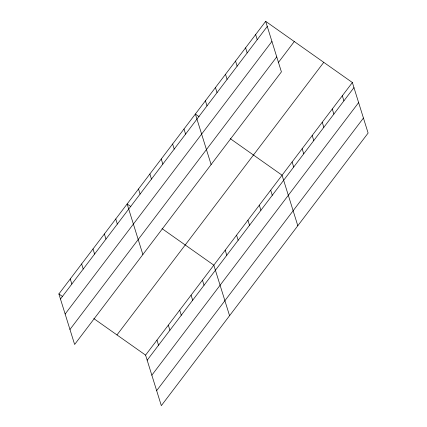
<?xml version="1.0" encoding="UTF-8"?>
<svg xmlns="http://www.w3.org/2000/svg" width="427" height="427" viewBox="0 0 427 427"><rect width="100%" height="100%" fill="white"/><g stroke="black" fill="none" stroke-linecap="round" stroke-linejoin="round"><path stroke-width="0.64" d="M265.674 21.35L281.414 71.88L74.629 344.477L58.889 293.947L265.674 21.35L352.371 82.523L368.111 133.053L161.326 405.65L145.586 355.12L93.817 318.59M60.474 299.033L267.259 26.437M65.144 314.032L271.93 41.435M69.959 329.484L276.744 56.887M278.217 62.721L294.283 41.536M116.977 334.933L323.762 62.337M145.586 355.12L352.371 82.523M147.171 360.207L353.956 87.61M151.841 375.205L358.627 102.603M156.656 390.652L363.441 118.055M199.078 116.651L195.369 114.03L211.109 164.566M230.297 138.679L282.066 175.203L297.806 225.734M130.838 206.609L127.129 203.989L142.869 254.519M162.057 228.632L213.826 265.162L229.566 315.692M58.889 293.947L62.598 296.562M342.326 95.76L343.911 100.847M332.286 109.002L333.866 114.089M322.241 122.245L323.826 127.331M312.196 135.482L313.781 140.568M302.151 148.724L303.736 153.811M255.634 34.592L257.214 39.679M292.111 161.966L293.691 167.053M245.589 47.829L247.174 52.916M235.544 61.072L237.129 66.158M270.691 190.196L272.277 195.283M225.499 74.314L227.084 79.401M259.317 205.19L260.902 210.276M215.459 87.551L217.039 92.638M247.943 220.183L249.528 225.269M205.414 100.793L206.999 105.88M236.574 235.176L238.154 240.262M225.2 250.169L226.785 255.255M183.994 129.023L185.58 134.11M172.62 144.016L174.205 149.103M202.451 280.155L204.037 285.241M161.251 159.009L162.831 164.096M191.077 295.148L192.662 300.234M149.877 174.002L151.462 179.089M179.703 310.141L181.288 315.227M138.503 188.996L140.088 194.082M168.334 325.134L169.914 330.22M156.96 340.127L158.545 345.213M115.754 218.982L117.34 224.068M104.38 233.975L105.965 239.061M93.011 248.968L94.591 254.054M81.637 263.961L83.222 269.047M70.263 278.954L71.848 284.04"/></g></svg>
